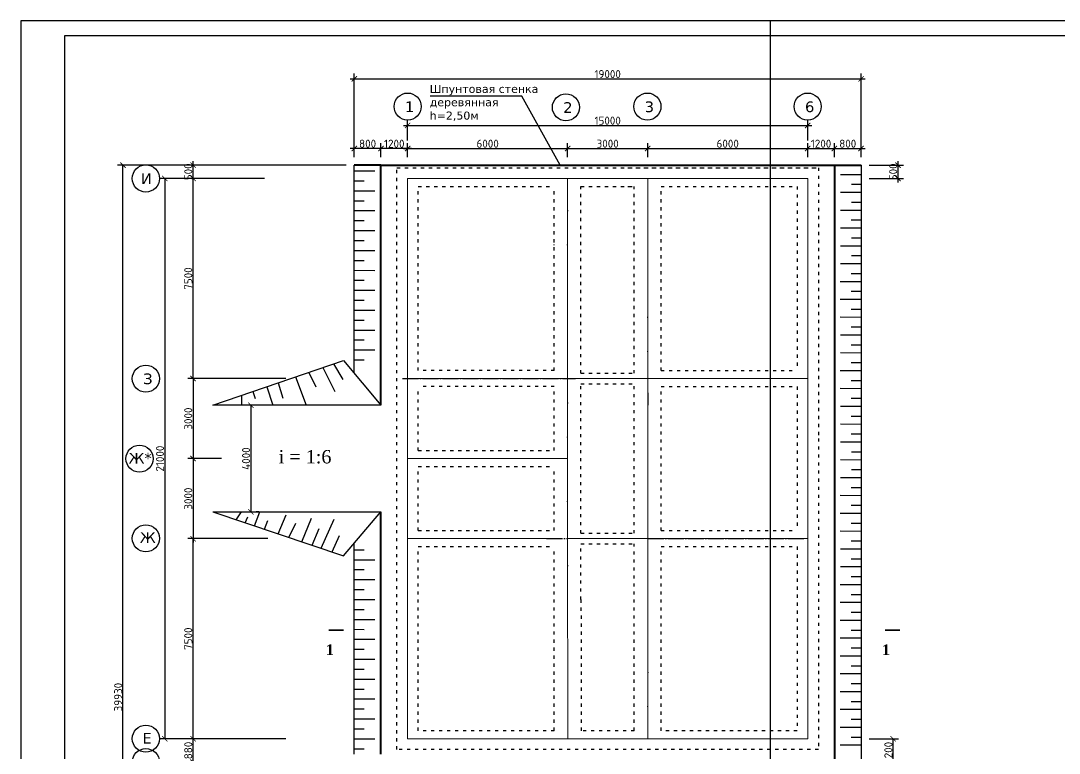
# Model space of a CAD drawing. Header units: millimetres. Extents: x 572274 to 2241483, y -888675 to -304135.
# Drawn here: x 786766 to 825698, y -630507 to -603052 of the extents above; entities that cross this region are included whole.
import ezdxf

# ---------------------------------------------------------------- set-up
doc = ezdxf.new("R2010")
doc.units = ezdxf.units.MM
doc.linetypes.add('ACAD_ISO03W100', pattern=[30, 12, -18])
doc.linetypes.add('ACAD_ISO04W100', pattern=[30, 24, -3, 0, -3])
doc.layers.add('oc', color=10, linetype='ACAD_ISO04W100')
doc.layers.add('RAMKA', color=19, linetype='Continuous')
for name, color, linetype, lineweight in [('Осевая', 1, 'ACAD_ISO04W100', 9), ('Размер 2', 251, 'Continuous', 25), ('стены', 250, 'Continuous', 30)]:
    doc.layers.add(name, color=color, linetype=linetype, lineweight=lineweight)
doc.styles.get("Standard").update_dxf_attribs({"font": 'isocpeur.ttf'})
doc.styles.add('WMF-Times New Roman0', font='times.ttf')
doc.dimstyles.new('ISO-25$0', dxfattribs={"dimtxt": 300, "dimasz": 200, "dimexe": 100, "dimexo": 300, "dimgap": 50, "dimtad": 1, "dimdec": 0, "dimtxsty": 'Standard', "dimblk": 'OBLIQUE', "dimcen": 250, "dimdle": 150, "dimadec": 0, "dimazin": 0, "dimtfac": 1, "dimtdec": 0, "dimtmove": 0, "dimatfit": 3, "dimldrblk": 'OBLIQUE', "dimfxl": 1.25, "dimarcsym": 0})

# ---------------------------------------------------------------- blocks, each defined once
blk = doc.blocks.new('_ArchTick')
at = {"color": 0, "linetype": 'ByBlock', "const_width": 0.15}
blk.add_lwpolyline([(-0.5, -0.5), (0.5, 0.5)], dxfattribs=at)
blk = doc.blocks.new('*D1653')
at = {"layer": 'Defpoints', "color": 0, "lineweight": 25, "transparency": 16777216}
for p in [(795981, -617463), (795392, -621463), (795392, -621463)]:
    blk.add_point(p, dxfattribs=at)
at = {"layer": 'RAMKA', "color": 5, "lineweight": -2, "transparency": 16777216}
for p, q in [((795681, -617463), (795192, -617463)), ((795392, -617463), (795392, -621463)), ((795692, -621463), (795592, -621463))]:
    blk.add_line(p, q, dxfattribs=at)
at = {"layer": 'RAMKA', "color": 5, "lineweight": -2, "transparency": 16777216, "xscale": 200, "yscale": 200, "zscale": 200}
for p, rotation in [((795392, -617463), 90), ((795392, -621463), 270)]:
    blk.add_blockref('_ArchTick', p, dxfattribs=dict(at, rotation=rotation))
at = {"layer": 'RAMKA', "color": 5, "transparency": 16777216, "insert": (795212, -619463), "char_height": 300, "attachment_point": 5, "rotation": 90}
blk.add_mtext('4000', dxfattribs=at)
blk = doc.blocks.new('*D1642')
at = {"layer": 'Defpoints', "color": 0, "lineweight": 25, "transparency": 16777216}
for p in [(817269, -607840), (816269, -608463), (817269, -608463)]:
    blk.add_point(p, dxfattribs=at)
at = {"layer": 'RAMKA', "color": 5, "lineweight": -2, "transparency": 16777216}
for p, q in [((816269, -608163), (816269, -607640)), ((817269, -608163), (817269, -607640)), ((816119, -607840), (817419, -607840))]:
    blk.add_line(p, q, dxfattribs=at)
at = {"layer": 'RAMKA', "color": 5, "lineweight": -2, "transparency": 16777216, "xscale": 200, "yscale": 200, "zscale": 200, "rotation": 180}
blk.add_blockref('_ArchTick', (816269, -607840), dxfattribs=at)
at = {"layer": 'RAMKA', "color": 5, "lineweight": -2, "transparency": 16777216, "xscale": 200, "yscale": 200, "zscale": 200}
blk.add_blockref('_ArchTick', (817269, -607840), dxfattribs=at)
at = {"layer": 'RAMKA', "color": 5, "transparency": 16777216, "insert": (816769, -607660), "char_height": 300, "attachment_point": 5}
blk.add_mtext('1200', dxfattribs=at)
blk = doc.blocks.new('*D1643')
at = {"layer": 'Defpoints', "color": 0, "lineweight": 25, "transparency": 16777216}
for p in [(800269, -607840), (800269, -608463), (801269, -608463)]:
    blk.add_point(p, dxfattribs=at)
at = {"layer": 'RAMKA', "color": 5, "lineweight": -2, "transparency": 16777216}
for p, q in [((800269, -608163), (800269, -607640)), ((801269, -608163), (801269, -607640)), ((801419, -607840), (800119, -607840))]:
    blk.add_line(p, q, dxfattribs=at)
at = {"layer": 'RAMKA', "color": 5, "lineweight": -2, "transparency": 16777216, "xscale": 200, "yscale": 200, "zscale": 200, "rotation": 180}
blk.add_blockref('_ArchTick', (800269, -607840), dxfattribs=at)
at = {"layer": 'RAMKA', "color": 5, "lineweight": -2, "transparency": 16777216, "xscale": 200, "yscale": 200, "zscale": 200}
blk.add_blockref('_ArchTick', (801269, -607840), dxfattribs=at)
at = {"layer": 'RAMKA', "color": 5, "transparency": 16777216, "insert": (800769, -607660), "char_height": 300, "attachment_point": 5}
blk.add_mtext('1200', dxfattribs=at)
blk = doc.blocks.new('*D1644')
at = {"layer": 'Defpoints', "color": 0, "lineweight": 25, "transparency": 16777216}
for p in [(816269, -606976), (801269, -607840), (816269, -607840)]:
    blk.add_point(p, dxfattribs=at)
at = {"layer": 'RAMKA', "color": 5, "lineweight": -2, "transparency": 16777216}
for p, q in [((801269, -607540), (801269, -606776)), ((816269, -607540), (816269, -606776)), ((801119, -606976), (816419, -606976))]:
    blk.add_line(p, q, dxfattribs=at)
at = {"layer": 'RAMKA', "color": 5, "lineweight": -2, "transparency": 16777216, "xscale": 200, "yscale": 200, "zscale": 200, "rotation": 180}
blk.add_blockref('_ArchTick', (801269, -606976), dxfattribs=at)
at = {"layer": 'RAMKA', "color": 5, "lineweight": -2, "transparency": 16777216, "xscale": 200, "yscale": 200, "zscale": 200}
blk.add_blockref('_ArchTick', (816269, -606976), dxfattribs=at)
at = {"layer": 'RAMKA', "color": 5, "transparency": 16777216, "insert": (808769, -606796), "char_height": 300, "attachment_point": 5}
blk.add_mtext('15000', dxfattribs=at)
blk = doc.blocks.new('*D1568')
at = {"layer": 'Defpoints', "color": 0, "lineweight": 25, "transparency": 16777216}
for p in [(793225, -608463), (795997, -608463), (796203, -608963)]:
    blk.add_point(p, dxfattribs=at)
at = {"layer": 'RAMKA', "color": 5, "lineweight": -2, "transparency": 16777216}
for p, q in [((795697, -608463), (793025, -608463)), ((793225, -609113), (793225, -608313)), ((795903, -608963), (793025, -608963))]:
    blk.add_line(p, q, dxfattribs=at)
at = {"layer": 'RAMKA', "color": 5, "lineweight": -2, "transparency": 16777216, "xscale": 200, "yscale": 200, "zscale": 200}
for p, rotation in [((793225, -608463), 90), ((793225, -608963), 270)]:
    blk.add_blockref('_ArchTick', p, dxfattribs=dict(at, rotation=rotation))
at = {"layer": 'RAMKA', "color": 5, "transparency": 16777216, "insert": (793045, -608713), "char_height": 300, "attachment_point": 5, "rotation": 90}
blk.add_mtext('500', dxfattribs=at)
blk = doc.blocks.new('*D1573')
at = {"layer": 'Defpoints', "color": 0, "lineweight": 25, "transparency": 16777216}
for p in [(818269, -629963), (819472, -629963), (818269, -630963)]:
    blk.add_point(p, dxfattribs=at)
at = {"layer": 'RAMKA', "color": 5, "lineweight": -2, "transparency": 16777216}
for p, q in [((818569, -629963), (819672, -629963)), ((819472, -630963), (819472, -629963)), ((818569, -630963), (819672, -630963))]:
    blk.add_line(p, q, dxfattribs=at)
at = {"layer": 'RAMKA', "color": 5, "lineweight": -2, "transparency": 16777216, "xscale": 200, "yscale": 200, "zscale": 200}
for p, rotation in [((819472, -629963), 90), ((819472, -630963), 270)]:
    blk.add_blockref('_ArchTick', p, dxfattribs=dict(at, rotation=rotation))
at = {"layer": 'RAMKA', "color": 5, "transparency": 16777216, "insert": (819292, -630463), "char_height": 300, "attachment_point": 5, "rotation": 90}
blk.add_mtext('1200', dxfattribs=at)
blk = doc.blocks.new('*D1574')
at = {"layer": 'Defpoints', "color": 0, "lineweight": 25, "transparency": 16777216}
for p in [(818269, -608463), (819654, -608463), (818269, -608963)]:
    blk.add_point(p, dxfattribs=at)
at = {"layer": 'RAMKA', "color": 5, "lineweight": -2, "transparency": 16777216}
for p, q in [((818569, -608463), (819854, -608463)), ((819654, -609113), (819654, -608313)), ((818569, -608963), (819854, -608963))]:
    blk.add_line(p, q, dxfattribs=at)
at = {"layer": 'RAMKA', "color": 5, "lineweight": -2, "transparency": 16777216, "xscale": 200, "yscale": 200, "zscale": 200}
for p, rotation in [((819654, -608463), 90), ((819654, -608963), 270)]:
    blk.add_blockref('_ArchTick', p, dxfattribs=dict(at, rotation=rotation))
at = {"layer": 'RAMKA', "color": 5, "transparency": 16777216, "insert": (819474, -608713), "char_height": 300, "attachment_point": 5, "rotation": 90}
blk.add_mtext('500', dxfattribs=at)
blk = doc.blocks.new('*D1590')
at = {"layer": 'Defpoints', "color": 0, "lineweight": 25, "transparency": 16777216}
for p in [(793225, -629963), (796997, -629963), (797277, -630843)]:
    blk.add_point(p, dxfattribs=at)
at = {"layer": 'RAMKA', "color": 5, "lineweight": -2, "transparency": 16777216}
for p, q in [((796697, -629963), (793025, -629963)), ((793225, -630843), (793225, -629963)), ((796977, -630843), (793025, -630843))]:
    blk.add_line(p, q, dxfattribs=at)
at = {"layer": 'RAMKA', "color": 5, "lineweight": -2, "transparency": 16777216, "xscale": 200, "yscale": 200, "zscale": 200}
for p, rotation in [((793225, -629963), 90), ((793225, -630843), 270)]:
    blk.add_blockref('_ArchTick', p, dxfattribs=dict(at, rotation=rotation))
at = {"layer": 'RAMKA', "color": 5, "transparency": 16777216, "insert": (793045, -630403), "char_height": 300, "attachment_point": 5, "rotation": 90}
blk.add_mtext('880', dxfattribs=at)
blk = doc.blocks.new('*D1591')
at = {"layer": 'Defpoints', "color": 0, "lineweight": 25, "transparency": 16777216}
for p in [(793225, -622463), (796325, -622463), (796997, -629963)]:
    blk.add_point(p, dxfattribs=at)
at = {"layer": 'RAMKA', "color": 5, "lineweight": -2, "transparency": 16777216}
for p, q in [((796025, -622463), (793025, -622463)), ((793225, -629963), (793225, -622463)), ((796697, -629963), (793025, -629963))]:
    blk.add_line(p, q, dxfattribs=at)
at = {"layer": 'RAMKA', "color": 5, "lineweight": -2, "transparency": 16777216, "xscale": 200, "yscale": 200, "zscale": 200}
for p, rotation in [((793225, -622463), 90), ((793225, -629963), 270)]:
    blk.add_blockref('_ArchTick', p, dxfattribs=dict(at, rotation=rotation))
at = {"layer": 'RAMKA', "color": 5, "transparency": 16777216, "insert": (793045, -626213), "char_height": 300, "attachment_point": 5, "rotation": 90}
blk.add_mtext('7500', dxfattribs=at)
blk = doc.blocks.new('*D1592')
at = {"layer": 'Defpoints', "color": 0, "lineweight": 25, "transparency": 16777216}
for p in [(793225, -608963), (795997, -608963), (796997, -616463)]:
    blk.add_point(p, dxfattribs=at)
at = {"layer": 'RAMKA', "color": 5, "lineweight": -2, "transparency": 16777216}
for p, q in [((795697, -608963), (793025, -608963)), ((793225, -616463), (793225, -608963)), ((796697, -616463), (793025, -616463))]:
    blk.add_line(p, q, dxfattribs=at)
at = {"layer": 'RAMKA', "color": 5, "lineweight": -2, "transparency": 16777216, "xscale": 200, "yscale": 200, "zscale": 200}
for p, rotation in [((793225, -608963), 90), ((793225, -616463), 270)]:
    blk.add_blockref('_ArchTick', p, dxfattribs=dict(at, rotation=rotation))
at = {"layer": 'RAMKA', "color": 5, "transparency": 16777216, "insert": (793045, -612713), "char_height": 300, "attachment_point": 5, "rotation": 90}
blk.add_mtext('7500', dxfattribs=at)
blk = doc.blocks.new('*D1593')
at = {"layer": 'Defpoints', "color": 0, "lineweight": 25, "transparency": 16777216}
for p in [(807269, -607840), (801269, -608463), (807269, -608463)]:
    blk.add_point(p, dxfattribs=at)
at = {"layer": 'RAMKA', "color": 5, "lineweight": -2, "transparency": 16777216}
for p, q in [((801269, -608163), (801269, -607640)), ((807269, -608163), (807269, -607640)), ((801119, -607840), (807419, -607840))]:
    blk.add_line(p, q, dxfattribs=at)
at = {"layer": 'RAMKA', "color": 5, "lineweight": -2, "transparency": 16777216, "xscale": 200, "yscale": 200, "zscale": 200, "rotation": 180}
blk.add_blockref('_ArchTick', (801269, -607840), dxfattribs=at)
at = {"layer": 'RAMKA', "color": 5, "lineweight": -2, "transparency": 16777216, "xscale": 200, "yscale": 200, "zscale": 200}
blk.add_blockref('_ArchTick', (807269, -607840), dxfattribs=at)
at = {"layer": 'RAMKA', "color": 5, "transparency": 16777216, "insert": (804269, -607660), "char_height": 300, "attachment_point": 5}
blk.add_mtext('6000', dxfattribs=at)
blk = doc.blocks.new('*D1594')
at = {"layer": 'Defpoints', "color": 0, "lineweight": 25, "transparency": 16777216}
for p in [(810269, -607840), (807269, -608463), (810269, -608463)]:
    blk.add_point(p, dxfattribs=at)
at = {"layer": 'RAMKA', "color": 5, "lineweight": -2, "transparency": 16777216}
for p, q in [((807269, -608163), (807269, -607640)), ((810269, -608163), (810269, -607640)), ((807119, -607840), (810419, -607840))]:
    blk.add_line(p, q, dxfattribs=at)
at = {"layer": 'RAMKA', "color": 5, "lineweight": -2, "transparency": 16777216, "xscale": 200, "yscale": 200, "zscale": 200, "rotation": 180}
blk.add_blockref('_ArchTick', (807269, -607840), dxfattribs=at)
at = {"layer": 'RAMKA', "color": 5, "lineweight": -2, "transparency": 16777216, "xscale": 200, "yscale": 200, "zscale": 200}
blk.add_blockref('_ArchTick', (810269, -607840), dxfattribs=at)
at = {"layer": 'RAMKA', "color": 5, "transparency": 16777216, "insert": (808769, -607660), "char_height": 300, "attachment_point": 5}
blk.add_mtext('3000', dxfattribs=at)
blk = doc.blocks.new('*D1595')
at = {"layer": 'Defpoints', "color": 0, "lineweight": 25, "transparency": 16777216}
for p in [(816269, -607840), (810269, -608463), (816269, -608463)]:
    blk.add_point(p, dxfattribs=at)
at = {"layer": 'RAMKA', "color": 5, "lineweight": -2, "transparency": 16777216}
for p, q in [((810269, -608163), (810269, -607640)), ((816269, -608163), (816269, -607640)), ((810119, -607840), (816419, -607840))]:
    blk.add_line(p, q, dxfattribs=at)
at = {"layer": 'RAMKA', "color": 5, "lineweight": -2, "transparency": 16777216, "xscale": 200, "yscale": 200, "zscale": 200, "rotation": 180}
blk.add_blockref('_ArchTick', (810269, -607840), dxfattribs=at)
at = {"layer": 'RAMKA', "color": 5, "lineweight": -2, "transparency": 16777216, "xscale": 200, "yscale": 200, "zscale": 200}
blk.add_blockref('_ArchTick', (816269, -607840), dxfattribs=at)
at = {"layer": 'RAMKA', "color": 5, "transparency": 16777216, "insert": (813269, -607660), "char_height": 300, "attachment_point": 5}
blk.add_mtext('6000', dxfattribs=at)
blk = doc.blocks.new('*D1651')
at = {"layer": 'Defpoints', "color": 0, "lineweight": 25, "transparency": 16777216}
for p in [(818269, -607840), (817269, -608463), (818269, -608463)]:
    blk.add_point(p, dxfattribs=at)
at = {"layer": 'RAMKA', "color": 5, "lineweight": -2, "transparency": 16777216}
for p, q in [((817269, -608163), (817269, -607640)), ((818269, -608163), (818269, -607640)), ((817119, -607840), (818419, -607840))]:
    blk.add_line(p, q, dxfattribs=at)
at = {"layer": 'RAMKA', "color": 5, "lineweight": -2, "transparency": 16777216, "xscale": 200, "yscale": 200, "zscale": 200, "rotation": 180}
blk.add_blockref('_ArchTick', (817269, -607840), dxfattribs=at)
at = {"layer": 'RAMKA', "color": 5, "lineweight": -2, "transparency": 16777216, "xscale": 200, "yscale": 200, "zscale": 200}
blk.add_blockref('_ArchTick', (818269, -607840), dxfattribs=at)
at = {"layer": 'RAMKA', "color": 5, "transparency": 16777216, "insert": (817769, -607660), "char_height": 300, "attachment_point": 5}
blk.add_mtext('800', dxfattribs=at)
blk = doc.blocks.new('*D1596')
at = {"layer": 'Defpoints', "color": 0, "lineweight": 25, "transparency": 16777216}
for p in [(799269, -607840), (799269, -608463), (800269, -608463)]:
    blk.add_point(p, dxfattribs=at)
at = {"layer": 'RAMKA', "color": 5, "lineweight": -2, "transparency": 16777216}
for p, q in [((799269, -608163), (799269, -607640)), ((800269, -608163), (800269, -607640)), ((800419, -607840), (799119, -607840))]:
    blk.add_line(p, q, dxfattribs=at)
at = {"layer": 'RAMKA', "color": 5, "lineweight": -2, "transparency": 16777216, "xscale": 200, "yscale": 200, "zscale": 200, "rotation": 180}
blk.add_blockref('_ArchTick', (799269, -607840), dxfattribs=at)
at = {"layer": 'RAMKA', "color": 5, "lineweight": -2, "transparency": 16777216, "xscale": 200, "yscale": 200, "zscale": 200}
blk.add_blockref('_ArchTick', (800269, -607840), dxfattribs=at)
at = {"layer": 'RAMKA', "color": 5, "transparency": 16777216, "insert": (799769, -607660), "char_height": 300, "attachment_point": 5}
blk.add_mtext('800', dxfattribs=at)
blk = doc.blocks.new('*D1597')
at = {"layer": 'Defpoints', "color": 0, "lineweight": 25, "transparency": 16777216}
for p in [(796997, -616463), (793225, -619463), (794589, -619463)]:
    blk.add_point(p, dxfattribs=at)
at = {"layer": 'RAMKA', "color": 5, "lineweight": -2, "transparency": 16777216}
for p, q in [((796697, -616463), (793025, -616463)), ((793225, -616463), (793225, -619463)), ((794289, -619463), (793025, -619463))]:
    blk.add_line(p, q, dxfattribs=at)
at = {"layer": 'RAMKA', "color": 5, "lineweight": -2, "transparency": 16777216, "xscale": 200, "yscale": 200, "zscale": 200}
for p, rotation in [((793225, -616463), 90), ((793225, -619463), 270)]:
    blk.add_blockref('_ArchTick', p, dxfattribs=dict(at, rotation=rotation))
at = {"layer": 'RAMKA', "color": 5, "transparency": 16777216, "insert": (793045, -617963), "char_height": 300, "attachment_point": 5, "rotation": 90}
blk.add_mtext('3000', dxfattribs=at)
blk = doc.blocks.new('*D1598')
at = {"layer": 'Defpoints', "color": 0, "lineweight": 25, "transparency": 16777216}
for p in [(794589, -619463), (793225, -622463), (796325, -622463)]:
    blk.add_point(p, dxfattribs=at)
at = {"layer": 'RAMKA', "color": 5, "lineweight": -2, "transparency": 16777216}
for p, q in [((793225, -619313), (793225, -622613)), ((794289, -619463), (793025, -619463)), ((796025, -622463), (793025, -622463))]:
    blk.add_line(p, q, dxfattribs=at)
at = {"layer": 'RAMKA', "color": 5, "lineweight": -2, "transparency": 16777216, "xscale": 200, "yscale": 200, "zscale": 200}
for p, rotation in [((793225, -619463), 90), ((793225, -622463), 270)]:
    blk.add_blockref('_ArchTick', p, dxfattribs=dict(at, rotation=rotation))
at = {"layer": 'RAMKA', "color": 5, "transparency": 16777216, "insert": (793045, -620963), "char_height": 300, "attachment_point": 5, "rotation": 90}
blk.add_mtext('3000', dxfattribs=at)
blk = doc.blocks.new('*D1599')
at = {"layer": 'Defpoints', "color": 0, "lineweight": 25, "transparency": 16777216}
for p in [(796203, -608963), (792164, -629963), (796466, -629963)]:
    blk.add_point(p, dxfattribs=at)
at = {"layer": 'RAMKA', "color": 5, "lineweight": -2, "transparency": 16777216}
for p, q in [((795903, -608963), (791964, -608963)), ((792164, -608963), (792164, -629963)), ((796166, -629963), (791964, -629963))]:
    blk.add_line(p, q, dxfattribs=at)
at = {"layer": 'RAMKA', "color": 5, "lineweight": -2, "transparency": 16777216, "xscale": 200, "yscale": 200, "zscale": 200}
for p, rotation in [((792164, -608963), 90), ((792164, -629963), 270)]:
    blk.add_blockref('_ArchTick', p, dxfattribs=dict(at, rotation=rotation))
at = {"layer": 'RAMKA', "color": 5, "transparency": 16777216, "insert": (791984, -619463), "char_height": 300, "attachment_point": 5, "rotation": 90}
blk.add_mtext('21000', dxfattribs=at)
blk = doc.blocks.new('*D1605')
at = {"layer": 'Defpoints', "color": 0, "lineweight": 25, "transparency": 16777216}
for p in [(790597, -608463), (799269, -608463), (799879, -648343)]:
    blk.add_point(p, dxfattribs=at)
at = {"layer": 'RAMKA', "color": 5, "lineweight": -2, "transparency": 16777216}
for p, q in [((798969, -608463), (790397, -608463)), ((790597, -648343), (790597, -608463)), ((799579, -648343), (790397, -648343))]:
    blk.add_line(p, q, dxfattribs=at)
at = {"layer": 'RAMKA', "color": 5, "lineweight": -2, "transparency": 16777216, "xscale": 200, "yscale": 200, "zscale": 200}
for p, rotation in [((790597, -608463), 90), ((790597, -648343), 270)]:
    blk.add_blockref('_ArchTick', p, dxfattribs=dict(at, rotation=rotation))
at = {"layer": 'RAMKA', "color": 5, "transparency": 16777216, "insert": (790417, -628403), "char_height": 300, "attachment_point": 5, "rotation": 90}
blk.add_mtext('39930', dxfattribs=at)
blk = doc.blocks.new('*D1606')
at = {"layer": 'Defpoints', "color": 0, "lineweight": 25, "transparency": 16777216}
for p in [(818269, -605231), (799269, -608463), (818269, -608463)]:
    blk.add_point(p, dxfattribs=at)
at = {"layer": 'RAMKA', "color": 5, "lineweight": -2, "transparency": 16777216}
for p, q in [((799119, -605231), (818419, -605231)), ((799269, -608163), (799269, -605031)), ((818269, -608163), (818269, -605031))]:
    blk.add_line(p, q, dxfattribs=at)
at = {"layer": 'RAMKA', "color": 5, "lineweight": -2, "transparency": 16777216, "xscale": 200, "yscale": 200, "zscale": 200, "rotation": 180}
blk.add_blockref('_ArchTick', (799269, -605231), dxfattribs=at)
at = {"layer": 'RAMKA', "color": 5, "lineweight": -2, "transparency": 16777216, "xscale": 200, "yscale": 200, "zscale": 200}
blk.add_blockref('_ArchTick', (818269, -605231), dxfattribs=at)
at = {"layer": 'RAMKA', "color": 5, "transparency": 16777216, "insert": (808769, -605051), "char_height": 300, "attachment_point": 5}
blk.add_mtext('19000', dxfattribs=at)

msp = doc.modelspace()

# ---------------------------------------------------------------- linework, layer by layer
for p, q in [((805555.471, -605879.68), (802118.935, -605879.68)), ((806984.833, -608462.794), (805555.471, -605879.68))]:
    msp.add_line(p, q)
at = {"color": 0, "linetype": 'ByBlock', "ltscale": 100}
for p, q in [((799268.601, -616263.29), (799268.601, -608462.794)), ((818268.601, -608462.794), (818268.601, -631962.794)), ((799268.601, -630542.794), (799268.601, -622636.214))]:
    msp.add_line(p, q, dxfattribs=at)
at = {"color": 0, "linetype": 'ByBlock', "lineweight": 40, "ltscale": 100}
for p, q in [((800268.601, -608462.794), (799268.601, -608462.794)), ((800268.601, -617462.794), (800268.601, -608462.794)), ((800268.601, -608462.794), (817268.601, -608462.794)), ((817268.601, -608462.794), (817268.601, -630962.794)), ((817268.601, -608462.794), (818268.601, -608462.794)), ((800268.601, -630542.794), (800268.601, -621462.794))]:
    msp.add_line(p, q, dxfattribs=at)
at = {"lineweight": 25}
msp.add_line((800868.601, -608462.794), (800268.601, -608462.794), dxfattribs=at)
at = {"ltscale": 5}
for p, q in [((799268.601, -608679.036), (800045.177, -608678.327)), ((818271.384, -608821.911), (817494.807, -608821.202)), ((799268.941, -609051.529), (799641.126, -609051.189)), ((818274.708, -609194.407), (817907.083, -609194.071)), ((799268.601, -609423.342), (800045.177, -609424.051)), ((818274.437, -609490.303), (817497.861, -609489.593)), ((799268.941, -609796.574), (799641.126, -609796.914)), ((818274.708, -609862.796), (817907.083, -609862.461)), ((799268.601, -610169.067), (800045.177, -610169.776)), ((818274.437, -610158.692), (817497.861, -610157.983)), ((799268.941, -610542.298), (799641.126, -610542.638)), ((818270.162, -610827.077), (817493.586, -610826.368)), ((818270.433, -610531.182), (817902.808, -610530.846)), ((799267.238, -610914.79), (800043.814, -610915.5)), ((818273.486, -611199.574), (817905.862, -611199.238)), ((799267.578, -611288.022), (799639.763, -611288.362)), ((818273.216, -611495.469), (817496.64, -611494.76)), ((799267.238, -611660.515), (800043.814, -611661.224)), ((818276.54, -611867.966), (817908.915, -611867.63)), ((799265.875, -612406.238), (800042.451, -612406.948)), ((799267.578, -612033.747), (799639.763, -612034.087)), ((818276.27, -612163.861), (817499.693, -612163.152)), ((799266.215, -612779.47), (799638.4, -612779.81)), ((818267.99, -612536.347), (817900.365, -612536.011)), ((799265.875, -613151.963), (800042.451, -613152.672)), ((818267.719, -612832.243), (817491.143, -612831.533)), ((799266.215, -613525.195), (799638.4, -613525.535)), ((818263.444, -613500.628), (817486.868, -613499.918)), ((818263.715, -613204.732), (817896.09, -613204.396)), ((799264.512, -613897.686), (800041.088, -613898.396)), ((818266.768, -613873.124), (817899.144, -613872.788)), ((799264.852, -614270.918), (799637.038, -614271.258)), ((818266.498, -614169.02), (817489.922, -614168.31)), ((799264.512, -614643.411), (800041.088, -614644.121)), ((818269.822, -614541.516), (817902.197, -614541.18)), ((799264.852, -615016.643), (799637.038, -615016.983)), ((818269.552, -614837.412), (817492.975, -614836.702)), ((799264.512, -615389.136), (800041.088, -615389.845)), ((818269.552, -615505.801), (817492.975, -615505.091)), ((818269.822, -615209.905), (817902.197, -615209.569)), ((799264.852, -615762.367), (799637.038, -615762.708)), ((818265.547, -615878.29), (817897.922, -615877.954)), ((818265.276, -616174.186), (817488.7, -616173.477)), ((818268.601, -616546.682), (817900.976, -616546.346)), ((818268.33, -616842.578), (817491.754, -616841.868)), ((818271.654, -617215.074), (817904.029, -617214.738)), ((818271.384, -617510.97), (817494.807, -617510.26)), ((818271.384, -618179.359), (817494.807, -618178.649)), ((818271.654, -617883.463), (817904.029, -617883.127)), ((818271.654, -618551.852), (817904.029, -618551.517)), ((818271.384, -618847.748), (817494.807, -618847.039)), ((818272.604, -619220.242), (817904.979, -619219.907)), ((818272.334, -619516.138), (817495.757, -619515.429)), ((818271.723, -620184.527), (817495.147, -620183.817)), ((818271.993, -619888.631), (817904.368, -619888.295)), ((818268.601, -620557.017), (817900.976, -620556.681)), ((818268.33, -620852.913), (817491.754, -620852.203)), ((818268.601, -621225.406), (817900.976, -621225.07)), ((818268.33, -621521.302), (817491.754, -621520.592)), ((818268.601, -621893.795), (817900.976, -621893.459)), ((818268.33, -622189.691), (817491.754, -622188.982)), ((799268.941, -622880.608), (799641.126, -622880.268)), ((818269.28, -622858.081), (817492.704, -622857.372)), ((818269.55, -622562.185), (817901.925, -622561.849)), ((799268.601, -623252.42), (800045.177, -623253.13)), ((818268.94, -623230.574), (817901.315, -623230.238)), ((799268.941, -623625.652), (799641.126, -623625.992)), ((818268.669, -623526.47), (817492.093, -623525.76)), ((799268.601, -623998.145), (800045.177, -623998.855)), ((818265.547, -623898.96), (817897.922, -623898.624)), ((799268.941, -624371.377), (799641.126, -624371.717)), ((818265.276, -624194.856), (817488.7, -624194.146)), ((799267.238, -624743.869), (800043.814, -624744.578)), ((818265.276, -624863.245), (817488.7, -624862.535)), ((818265.547, -624567.349), (817897.922, -624567.013)), ((799267.578, -625117.1), (799639.763, -625117.441)), ((818265.547, -625235.738), (817897.922, -625235.402)), ((799267.238, -625489.593), (800043.814, -625490.303)), ((818265.276, -625531.634), (817488.7, -625530.924)), ((799267.578, -625862.825), (799639.763, -625863.165)), ((818266.497, -625904.128), (817898.872, -625903.792)), ((799265.875, -626235.317), (800042.451, -626236.026)), ((818266.226, -626200.024), (817489.65, -626199.314)), ((799266.215, -626608.549), (799638.4, -626608.889)), ((818265.886, -626572.517), (817898.261, -626572.181)), ((799265.875, -626981.041), (800042.451, -626981.751)), ((818265.616, -626868.413), (817489.039, -626867.703)), ((799266.215, -627354.273), (799638.4, -627354.613)), ((818262.223, -627536.799), (817485.647, -627536.089)), ((818262.493, -627240.903), (817894.868, -627240.567)), ((799264.512, -627726.765), (800041.088, -627727.474)), ((818262.493, -627909.292), (817894.868, -627908.956)), ((799264.852, -628099.997), (799637.038, -628100.337)), ((818262.223, -628205.188), (817485.647, -628204.478)), ((799264.512, -628472.49), (800041.088, -628473.199)), ((818262.493, -628577.681), (817894.868, -628577.345)), ((799264.852, -628845.721), (799637.038, -628846.062)), ((818262.223, -628873.577), (817485.647, -628872.867)), ((799263.149, -629218.213), (800039.726, -629218.923)), ((818263.173, -629541.967), (817486.596, -629541.257)), ((818263.443, -629246.071), (817895.818, -629245.735)), ((799263.49, -629591.445), (799635.675, -629591.785)), ((818262.832, -629914.46), (817895.207, -629914.124)), ((799263.149, -629963.938), (800039.726, -629964.647)), ((818262.562, -630210.356), (817485.986, -630209.646)), ((799263.49, -630337.17), (799635.675, -630337.51))]:
    msp.add_line(p, q, dxfattribs=at)
at = {"color": 0, "linetype": 'ACAD_ISO03W100', "ltscale": 10}
for p, q in [((800868.601, -630362.794), (800868.601, -608562.794)), ((800868.601, -608562.794), (816668.601, -608562.794)), ((809528.601, -608562.794), (816668.601, -608562.794)), ((816668.601, -608562.794), (816668.601, -618707.794)), ((801668.601, -616162.794), (801668.601, -609262.794)), ((801668.601, -609262.794), (806768.601, -609262.794)), ((806768.601, -616162.794), (806768.601, -609262.794)), ((807768.601, -609262.794), (809768.601, -609262.794)), ((807768.601, -616262.794), (807768.601, -609262.794)), ((809528.601, -609262.794), (809768.601, -609262.794)), ((809768.601, -616262.794), (809768.601, -609262.794)), ((810768.601, -609262.794), (815868.601, -609262.794)), ((810768.601, -616162.794), (810768.601, -609262.794)), ((815868.601, -609262.794), (815868.601, -616162.794)), ((806768.601, -616162.794), (801668.601, -616162.794)), ((807768.601, -616262.794), (809768.601, -616262.794)), ((810768.601, -616162.794), (815868.601, -616162.794)), ((807768.601, -622262.794), (807768.601, -616662.794)), ((807768.601, -616662.794), (809768.601, -616662.794)), ((809768.601, -622262.794), (809768.601, -616662.794)), ((801668.601, -619162.794), (801668.601, -616762.794)), ((806768.601, -616762.794), (801668.601, -616762.794)), ((806768.601, -619162.794), (806768.601, -616762.794)), ((810768.601, -616762.794), (815868.601, -616762.794)), ((810768.601, -622162.794), (810768.601, -616762.794)), ((815868.601, -616762.794), (815868.601, -618707.794)), ((815868.601, -616762.794), (815868.601, -622162.794)), ((816668.601, -618707.794), (816668.601, -620217.794)), ((801668.601, -619162.794), (806768.601, -619162.794)), ((801668.601, -622162.794), (801668.601, -619762.794)), ((801668.601, -619762.794), (806768.601, -619762.794)), ((806768.601, -622162.794), (806768.601, -619762.794)), ((816668.601, -620217.794), (816668.601, -630362.794)), ((801668.601, -622162.794), (806768.601, -622162.794)), ((807768.601, -622262.794), (809768.601, -622262.794)), ((810768.601, -622162.794), (815868.601, -622162.794)), ((801668.601, -629662.794), (801668.601, -622762.794)), ((801668.601, -622762.794), (806768.601, -622762.794)), ((806768.601, -629662.794), (806768.601, -622762.794)), ((807768.601, -624747.35), (807768.601, -622662.794)), ((807768.601, -622662.794), (809768.601, -622662.794)), ((809768.601, -629662.794), (809768.601, -622662.794)), ((810768.601, -629662.794), (810768.601, -622762.794)), ((810768.601, -622762.794), (815868.601, -622762.794)), ((815868.601, -622762.794), (815868.601, -629662.794)), ((807768.6, -624747.028), (807774.929, -629662.794)), ((806768.601, -629662.794), (801668.601, -629662.794)), ((809768.601, -629662.794), (807774.929, -629662.794)), ((815868.601, -629662.794), (810768.601, -629662.794)), ((816668.601, -630362.794), (800868.601, -630362.794))]:
    msp.add_line(p, q, dxfattribs=at)
at = {"linetype": 'ByBlock', "ltscale": 50}
for p, q in [((793964.727, -617462.794), (798868.601, -615783.488)), ((798485.647, -615914.628), (798839.683, -616500.496)), ((798868.601, -615783.488), (800268.601, -617462.794)), ((797559.21, -616231.882), (797823.032, -616775.264)), ((798092.824, -616049.149), (798534.69, -616948.27)), ((796416.664, -616623.141), (796589.868, -617202.758)), ((797067.726, -616400.188), (797467.205, -617462.794)), ((795467.958, -616948.02), (795552.882, -617212.937)), ((795985.313, -616770.855), (796211.674, -617462.794)), ((800268.601, -617462.794), (793964.727, -617462.794)), ((795035.852, -617095.993), (795035.852, -617462.794)), ((793964.727, -621462.794), (800268.601, -621462.794)), ((793964.727, -621462.794), (798868.601, -623105.583)), ((794837.695, -621755.237), (795035.852, -621462.794)), ((795184.296, -621871.347), (795280.727, -621649.933)), ((795529.339, -621986.936), (795728.426, -621462.794)), ((796416.664, -622284.188), (796721.23, -621564.981)), ((797304.932, -622581.756), (797669.9, -621695.675)), ((798025.398, -622823.111), (798510.37, -621735.41)), ((798868.601, -623105.583), (800268.601, -621462.794)), ((795901.481, -622111.603), (796028.783, -621786.078)), ((796819.434, -622419.116), (797073.615, -621888.474)), ((797689.001, -622710.419), (797947.586, -622081.421)), ((798443.421, -622963.148), (798714.383, -622342.402))]:
    msp.add_line(p, q, dxfattribs=at)
at = {"lineweight": 30}
msp.add_lwpolyline([(788415.662, -603602.499), (860515.656, -603602.499), (860515.656, -667292.499), (788415.662, -667292.499)], close=True, dxfattribs=at)
at = {"lineweight": 9}
for points in [[(798870.821, -625896.283, 56.073, 56.073, 0), (798310.091, -625896.283, 56.073, 56.073, 0), (798497.001, -625896.283, 0, 74.764, 0), (798497.001, -626270.103, 0, 0, 0), (798497.001, -626830.833, 0, 0, 0)], [(819723.549, -625896.283, 56.073, 56.073, 0), (819162.818, -625896.283, 56.073, 56.073, 0), (819349.728, -625896.283, 0, 74.764, 0), (819349.728, -626270.103, 0, 0, 0), (819349.728, -626830.833, 0, 0, 0)]]:
    msp.add_lwpolyline(points, format="xyseb", dxfattribs=at)
at = {"layer": 'Defpoints', "color": 1}
for points in [[(832965.662, -603052.499), (786765.662, -603052.499), (786765.662, -635722.499), (832965.662, -635722.499)], [(861065.656, -603052.499), (814865.656, -603052.499), (814865.656, -635722.499), (861065.656, -635722.499)]]:
    msp.add_lwpolyline(points, close=True, dxfattribs=at)
at = {"layer": 'oc', "ltscale": 25}
for p, q in [((801078.601, -616462.794), (807568.452, -616462.794)), ((806471.896, -622462.794), (807078.601, -622462.794)), ((806471.896, -622462.794), (807268.601, -622462.794)), ((810268.601, -622462.794), (816268.601, -622462.794))]:
    msp.add_line(p, q, dxfattribs=at)
at = {"layer": 'RAMKA'}
for centre in [(801268.601, -606268.586), (807203.432, -606295.497), (810258.726, -606268.586), (816268.601, -606268.586), (791455.768, -608962.794), (791455.768, -616465.991), (791217.695, -619466.131), (791455.768, -622452.463), (791455.768, -629962.794), (791455.768, -630842.794)]:
    msp.add_circle(centre, 507.897, dxfattribs=at)
at = {"layer": 'Осевая', "color": 1, "linetype": 'ByBlock', "ltscale": 50}
for p, q in [((801268.601, -629962.794), (801268.601, -608962.794)), ((801268.601, -608962.794), (809768.601, -608962.794)), ((807268.601, -617362.794), (807268.601, -608962.794)), ((809528.601, -608962.794), (816268.601, -608962.794)), ((810268.601, -616162.794), (810268.601, -608962.794)), ((816268.601, -608962.794), (816268.601, -618707.794)), ((810268.601, -617462.794), (810268.601, -615462.794)), ((807458.601, -616462.794), (801268.601, -616462.794)), ((807458.601, -616462.794), (810268.601, -616462.794)), ((810268.601, -616462.794), (816268.601, -616462.794)), ((807268.601, -620182.794), (807268.601, -616762.794)), ((810268.601, -627462.794), (810268.601, -616762.794)), ((816268.601, -616762.794), (816268.601, -629962.794)), ((801268.601, -619462.794), (807268.601, -619462.794)), ((807268.601, -623462.794), (807268.601, -619762.794)), ((801268.601, -622462.794), (806768.601, -622462.794)), ((807265.659, -622462.794), (807275.305, -629955.061)), ((807268.601, -622462.794), (810268.601, -622462.794)), ((810268.601, -622462.794), (816268.601, -622462.794)), ((810268.601, -629962.794), (810268.601, -622762.794)), ((816268.601, -629962.794), (801268.601, -629962.794))]:
    msp.add_line(p, q, dxfattribs=at)
at = {"layer": 'стены', "color": 0, "linetype": 'ByBlock', "lineweight": -2, "ltscale": 3}
for p, q in [((807268.601, -610152.794), (807268.601, -610182.794)), ((806768.601, -611462.794), (806768.601, -611432.794)), ((807268.601, -611462.794), (807268.601, -611432.794)), ((807268.601, -611462.794), (807268.601, -611432.794)), ((810268.601, -617002.794), (810268.601, -617462.794)), ((807268.601, -618672.794), (807268.601, -618642.794)), ((807268.601, -621082.794), (807268.601, -621052.794)), ((807268.601, -623462.794), (807268.601, -623492.794)), ((810268.601, -627462.794), (810268.601, -627492.794)), ((810268.601, -628772.794), (810268.601, -628742.794))]:
    msp.add_line(p, q, dxfattribs=at)
at = {"layer": 'стены', "color": 24, "linetype": 'ByBlock', "lineweight": -2, "ltscale": 3}
for p, q in [((810268.601, -614182.794), (810268.601, -614152.794)), ((810268.601, -615462.794), (810268.601, -615432.794)), ((807268.601, -617362.794), (807268.601, -617392.794))]:
    msp.add_line(p, q, dxfattribs=at)

# ---------------------------------------------------------------- texts
at = {"insert": (802097.643, -605455.982), "char_height": 300, "width": 4492.90459, "attachment_point": 1}
msp.add_mtext('{\\fVerdana|b0|i0|c204|p34;Шпунтовая стенка деревянная \\P\\fVerdana|b0|i0|c0|p34;h=\\fVerdana|b0|i0|c204|p34;2,50м}', dxfattribs=at)
at = {"ltscale": 50, "char_height": 400, "width": 402.59419, "attachment_point": 1}
for s, insert in [('{\\fVerdana|b0|i0|c204|p34;1}', (801168.334, -606076.905)), ('{\\fVerdana|b0|i0|c204|p34;2}', (807103.165, -606103.816)), ('{\\fVerdana|b0|i0|c204|p34;3}', (810158.459, -606076.905)), ('{\\fVerdana|b0|i0|c204|p34;6}', (816168.334, -606076.905)), ('{\\fVerdana|b0|i0|c204|p34;И}', (791270.45, -608771.113)), ('{\\fVerdana|b0|i0|c204|p34;З}', (791355.501, -616274.309)), ('{\\fVerdana|b0|i0|c204|p34;Ж*}', (790810.738, -619249.942)), ('{\\fVerdana|b0|i0|c204|p34;Ж}', (791230.144, -622223.217)), ('{\\fVerdana|b0|i0|c204|p34;Е}', (791327.074, -629744.902))]:
    msp.add_mtext(s, dxfattribs=dict(at, insert=insert))
at = {"lineweight": 25, "char_height": 400.52157, "width": 290.70014, "attachment_point": 1, "style": 'WMF-Times New Roman0'}
for s, insert in [('{\\fTimes New Roman|b1|i0|c204|p18;1}', (798201.965, -626425.75)), ('{\\fTimes New Roman|b1|i0|c186|p18;1}', (819054.692, -626425.75))]:
    msp.add_mtext(s, dxfattribs=dict(at, insert=insert))
at = {"layer": 'Размер 2', "color": 251, "insert": (797424.473, -619142.912, -651011.596), "char_height": 500, "width": 6333.95149, "attachment_point": 2}
msp.add_mtext('{\\fTimes New Roman|b0|i0|c0|p18;i\\fTimes New Roman|b0|i0|c204|p18; = 1\\fTimes New Roman|b0|i0|c0|p18;:6}', dxfattribs=at)

# ---------------------------------------------------------------- dimensions: what is measured, and where the dimension line sits
at = {"layer": 'RAMKA'}
for base, p1, p2, picture, middle in [((818268.601, -605231.405), (799268.601, -608462.794), (818268.601, -608462.794), '*D1606', (808768.601, -605051.405)), ((816268.601, -606976.483), (801268.601, -607839.553), (816268.601, -607839.553), '*D1644', (808768.601, -606796.483)), ((807268.601, -607839.553), (801268.601, -608462.794), (807268.601, -608462.794), '*D1593', (804268.601, -607659.553)), ((810268.601, -607839.553), (807268.601, -608462.794), (810268.601, -608462.794), '*D1594', (808768.601, -607659.553)), ((816268.601, -607839.553), (810268.601, -608462.794), (816268.601, -608462.794), '*D1595', (813268.601, -607659.553))]:
    dim = msp.add_linear_dim(base=base, p1=p1, p2=p2, dimstyle='ISO-25$0', override={"dimexe": 200, "dimgap": 30, "dimdec": 2, "dimblk": 'ArchTick', "dimcen": 200, "dimclrd": 5, "dimclre": 5, "dimclrt": 5, "dimtdec": 2, "dimldrblk": 'ArchTick'}, dxfattribs=at)
    dim.commit()
    dim.dimension.update_dxf_attribs({"geometry": picture, "text_midpoint": middle})
for base, p1, p2, text, picture, middle in [((799268.601, -607839.553), (800268.601, -608462.794), (799268.601, -608462.794), '800', '*D1596', (799768.601, -607659.553)), ((800268.601, -607839.553), (801268.601, -608462.794), (800268.601, -608462.794), '1200', '*D1643', (800768.601, -607659.553)), ((817268.601, -607839.553), (816268.601, -608462.794), (817268.601, -608462.794), '1200', '*D1642', (816768.601, -607659.553)), ((818268.601, -607839.553), (817268.601, -608462.794), (818268.601, -608462.794), '800', '*D1651', (817768.601, -607659.553))]:
    dim = msp.add_linear_dim(base=base, p1=p1, p2=p2, text=text, dimstyle='ISO-25$0', override={"dimexe": 200, "dimgap": 30, "dimdec": 2, "dimblk": 'ArchTick', "dimcen": 200, "dimclrd": 5, "dimclre": 5, "dimclrt": 5, "dimtdec": 2, "dimldrblk": 'ArchTick'}, dxfattribs=at)
    dim.commit()
    dim.dimension.update_dxf_attribs({"geometry": picture, "text_midpoint": middle})
for base, p1, p2, text, picture, middle in [((790597.098, -608462.794), (799878.601, -648342.794), (799268.601, -608462.794), '39930', '*D1605', (790417.098, -628402.794)), ((819472.384, -629962.794), (818268.601, -630962.794), (818268.601, -629962.794), '1200', '*D1573', (819292.384, -630462.794))]:
    dim = msp.add_linear_dim(base=base, p1=p1, p2=p2, angle=90, text=text, dimstyle='ISO-25$0', override={"dimexe": 200, "dimgap": 30, "dimdec": 2, "dimblk": 'ArchTick', "dimcen": 200, "dimdle": 0, "dimclrd": 5, "dimclre": 5, "dimclrt": 5, "dimtdec": 2, "dimldrblk": 'ArchTick'}, dxfattribs=at)
    dim.commit()
    dim.dimension.update_dxf_attribs({"geometry": picture, "text_midpoint": middle})
for base, p1, p2, picture, middle in [((793225.331, -608462.794), (796203.035, -608962.794), (795996.966, -608462.794), '*D1568', (793225.331, -608712.794)), ((819654.316, -608462.794), (818268.601, -608962.794), (818268.601, -608462.794), '*D1574', (819654.316, -608712.794))]:
    dim = msp.add_linear_dim(base=base, p1=p1, p2=p2, angle=90, dimstyle='ISO-25$0', override={"dimexe": 200, "dimgap": 30, "dimdec": 2, "dimblk": 'ArchTick', "dimcen": 200, "dimclrd": 5, "dimclre": 5, "dimclrt": 5, "dimtdec": 2, "dimldrblk": 'ArchTick'}, dxfattribs=at)
    dim.commit()
    dim.dimension.update_dxf_attribs({"geometry": picture, "text_midpoint": middle, "dimtype": 160})
for base, p1, p2, angle, override, picture, middle in [((792163.665, -629962.794), (796203.035, -608962.794), (796466.133, -629962.794), 90, {"dimexe": 200, "dimgap": 30, "dimdec": 2, "dimblk": 'ArchTick', "dimcen": 200, "dimdle": 0, "dimclrd": 5, "dimclre": 5, "dimclrt": 5, "dimtdec": 2, "dimldrblk": 'ArchTick'}, '*D1599', (791983.665, -619462.794)), ((793225.331, -608962.794), (796996.966, -616462.794), (795996.966, -608962.794), 90, {"dimexe": 200, "dimgap": 30, "dimdec": 2, "dimblk": 'ArchTick', "dimcen": 200, "dimdle": 0, "dimclrd": 5, "dimclre": 5, "dimclrt": 5, "dimtdec": 2, "dimldrblk": 'ArchTick'}, '*D1592', (793045.331, -612712.794)), ((793225.331, -619462.794), (796996.966, -616462.794), (794588.938, -619462.794), 90, {"dimexe": 200, "dimgap": 30, "dimdec": 2, "dimblk": 'ArchTick', "dimcen": 200, "dimdle": 0, "dimclrd": 5, "dimclre": 5, "dimclrt": 5, "dimtdec": 2, "dimldrblk": 'ArchTick'}, '*D1597', (793045.331, -617962.794)), ((795391.555, -621462.794), (795981.008, -617462.794), (795391.555, -621462.794), 270, {"dimexe": 200, "dimgap": 30, "dimdec": 2, "dimblk": 'ArchTick', "dimcen": 200, "dimdle": 0, "dimclrd": 5, "dimclre": 5, "dimclrt": 5, "dimtdec": 2, "dimldrblk": 'ArchTick'}, '*D1653', (795211.555, -619462.794)), ((793225.331, -622462.794), (794588.938, -619462.794), (796324.676, -622462.794), 90, {"dimexe": 200, "dimgap": 30, "dimdec": 2, "dimblk": 'ArchTick', "dimcen": 200, "dimclrd": 5, "dimclre": 5, "dimclrt": 5, "dimtdec": 2, "dimldrblk": 'ArchTick'}, '*D1598', (793045.331, -620962.794)), ((793225.331, -622462.794), (796996.966, -629962.794), (796324.676, -622462.794), 90, {"dimexe": 200, "dimgap": 30, "dimdec": 2, "dimblk": 'ArchTick', "dimcen": 200, "dimdle": 0, "dimclrd": 5, "dimclre": 5, "dimclrt": 5, "dimtdec": 2, "dimldrblk": 'ArchTick'}, '*D1591', (793045.331, -626212.794)), ((793225.331, -629962.794), (797276.966, -630842.794), (796996.966, -629962.794), 90, {"dimexe": 200, "dimgap": 30, "dimdec": 2, "dimblk": 'ArchTick', "dimcen": 200, "dimdle": 0, "dimclrd": 5, "dimclre": 5, "dimclrt": 5, "dimtdec": 2, "dimldrblk": 'ArchTick'}, '*D1590', (793045.331, -630402.794))]:
    dim = msp.add_linear_dim(base=base, p1=p1, p2=p2, angle=angle, dimstyle='ISO-25$0', override=override, dxfattribs=at)
    dim.commit()
    dim.dimension.update_dxf_attribs({"geometry": picture, "text_midpoint": middle})

doc.saveas('drawing.dxf')
